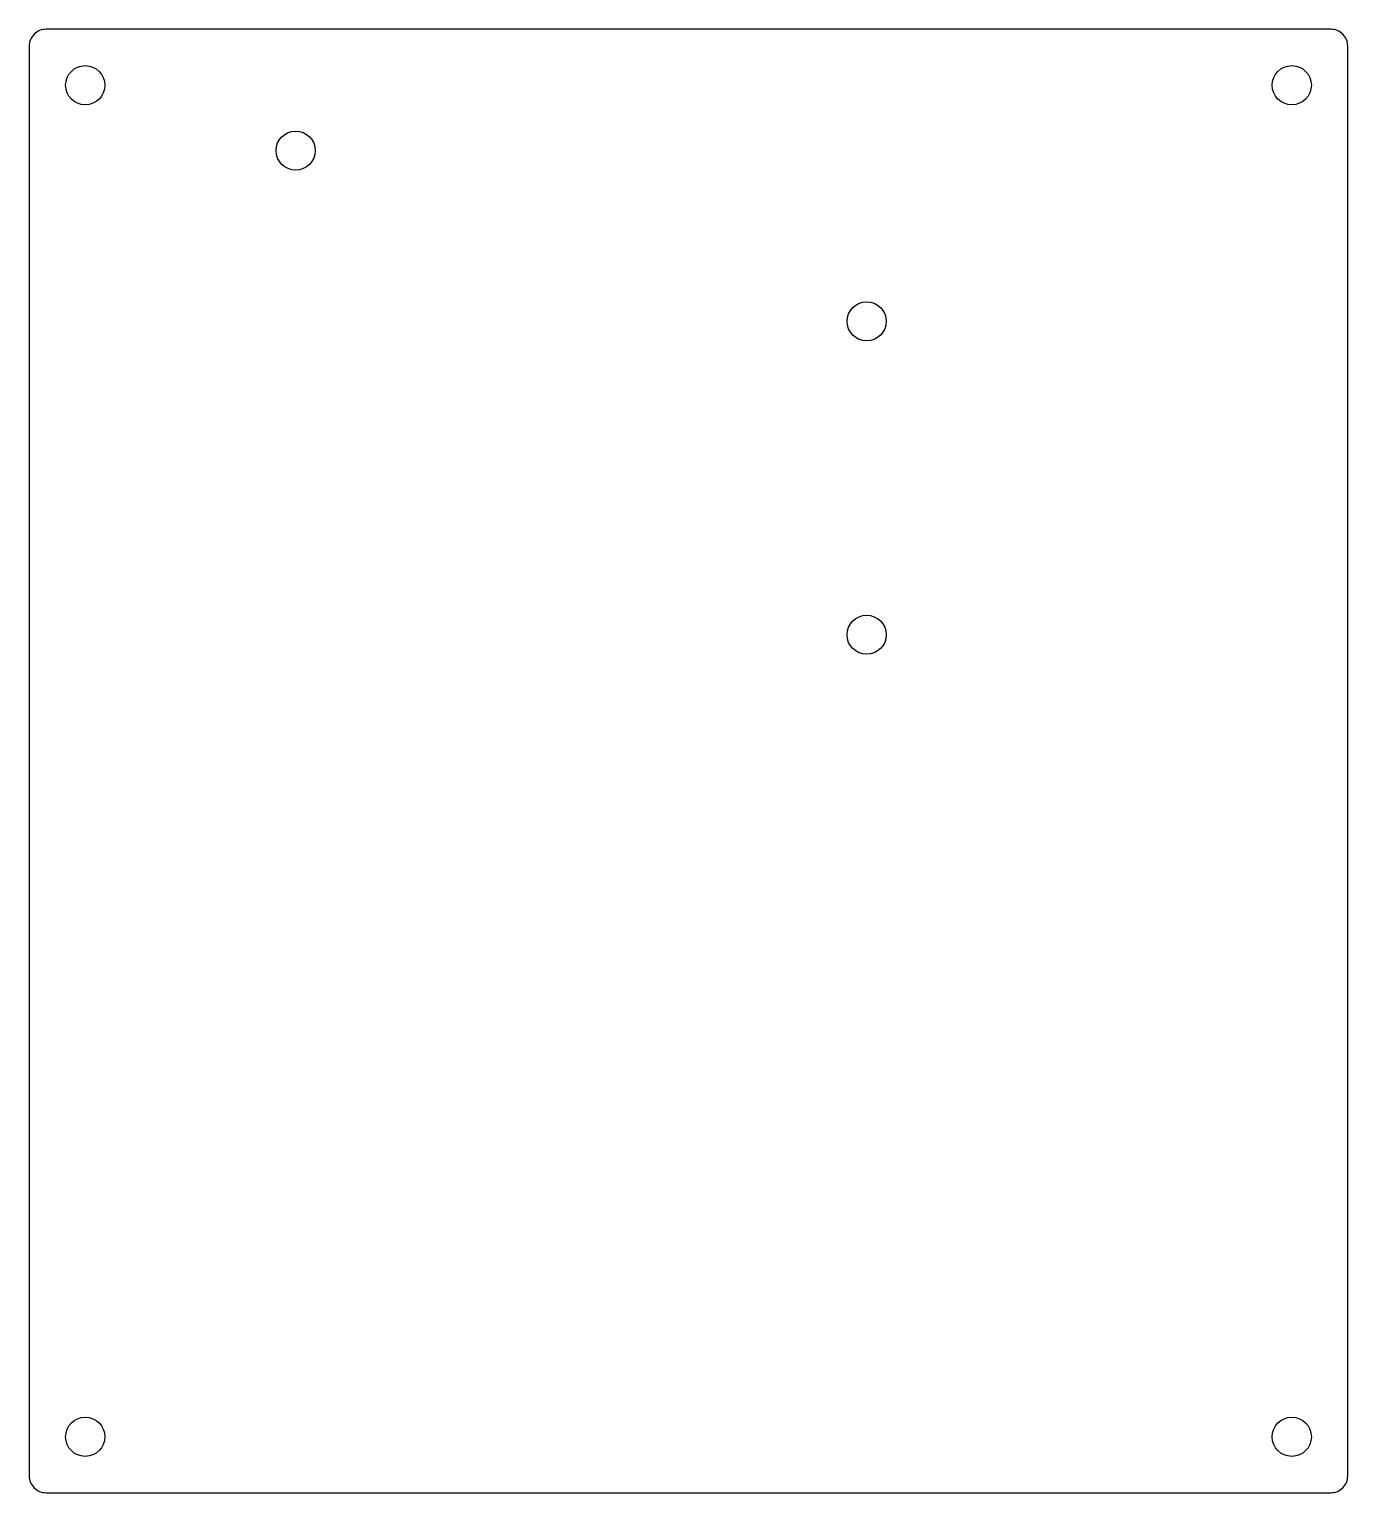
# Model space of a CAD drawing. Extents: x 1372 to 1490, y 647 to 778.
import ezdxf

# ---------------------------------------------------------------- set-up
doc = ezdxf.new("R2010")
doc.units = 0
doc.layers.get('0').update_dxf_attribs({"linetype": 'CONTINUOUS'})

msp = doc.modelspace()

# ---------------------------------------------------------------- linework, layer by layer
for points in [[(1490.16, 776.44, 0.414214), (1488.66, 777.94), (1373.89, 777.94, 0.414214), (1372.39, 776.44), (1372.39, 648.7, 0.414214), (1373.89, 647.2), (1488.66, 647.2, 0.414214), (1490.16, 648.7)], [(1396.19, 765.35, -1), (1396.19, 768.85, -1)], [(1447.19, 753.6, -1), (1447.19, 750.1, -1)], [(1447.19, 725.6, -1), (1447.19, 722.1, -1)]]:
    msp.add_lwpolyline(points, format="xyb", close=True)
for centre in [(1377.39, 772.94), (1485.16, 772.94), (1377.39, 652.2), (1485.16, 652.2)]:
    msp.add_circle(centre, 1.75)

doc.saveas('drawing.dxf')
